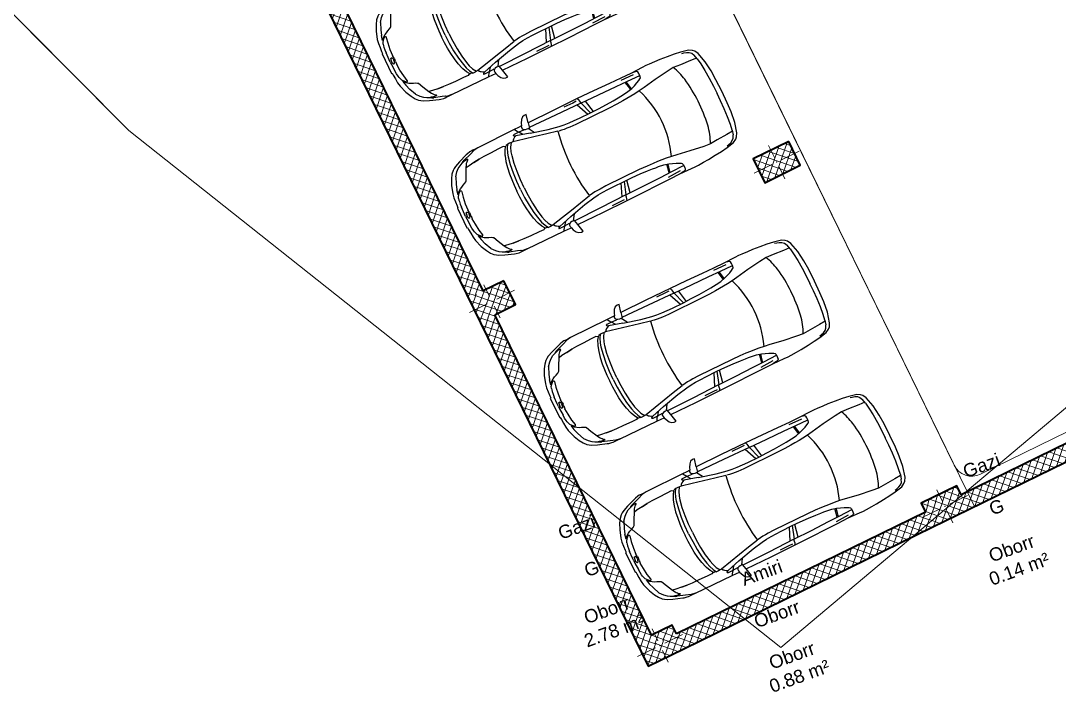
# Model space of a CAD drawing. Header units: metres. Extents: x 7511783 to 7512372, y 4692307 to 4692611.
# Drawn here: x 7512304.95 to 7512320.68, y 4692515.5 to 4692525.66 of the extents above; entities that cross this region are included whole.
import ezdxf

# ---------------------------------------------------------------- set-up
doc = ezdxf.new("R2010")
doc.units = ezdxf.units.M
for name, color, linetype, lineweight in [('2D Drafting - General_Pen_No__1', 7, 'Continuous', 0), ('A - Muret', 7, 'Continuous', 0), ('A - Muret_Pen_No__102', 254, 'Continuous', 0), ('A - Muret_Pen_No__7', 7, 'Continuous', 0), ('A - Pllaka Themel', 7, 'Continuous', 0), ('A - Pllaka Themel_Pen_No__42', 8, 'Continuous', 0), ('A - Shtyllat', 7, 'Continuous', 0), ('A - Shtyllat_Pen_No__1', 7, 'Continuous', 0), ('A - Shtyllat_Pen_No__7', 7, 'Continuous', 0), ('A -Polyline_Pen_No__178', 43, 'Continuous', 0), ('garazhat-netw-amiri - b1', 20, 'Continuous', 0), ('Interior - Furniture _Pen_No__42', 8, 'Continuous', 0), ('vijat rregullim', 1, 'Continuous', 0)]:
    doc.layers.add(name, color=color, linetype=linetype, lineweight=lineweight)
doc.styles.get("Standard").update_dxf_attribs({"font": 'arial.ttf'})
pattern_1 = [(44.99999999999998, (0, 0), (-68.94290863686237, 68.94290863686243), []), (135.0000000000001, (0, 0), (68.94290863686219, 68.94290863686261), [])]

# ---------------------------------------------------------------- blocks, each defined once
blk = doc.blocks.new('Slab_5', base_point=(27099.99999994247, -19050.45703700876))
at = {"layer": 'A - Pllaka Themel_Pen_No__42', "color": 8, "linetype": 'Continuous', "lineweight": 25, "flags": 128}
blk.add_lwpolyline([(27099.99999994247, -19050.45703700876), (27099.99999994245, -53141.28956256484), (34367.48378446266, -53141.28956256484), (34572.08011014806, -54047.73212241127), (58725.51372234098, -48551.56399353076), (58577.30438397717, -47886.40318112022), (60192.66493870387, -47573.34216697117), (56976.71528492225, -33242.20353530695), (55470.262655318, -33580.37692266012), (52202.17436583388, -19050.80466526668)], close=True, dxfattribs=at)
blk = doc.blocks.new('Wall_56', base_point=(34367.48378446266, -53141.28956256484))
at = {"layer": 'A - Muret_Pen_No__102', "linetype": 'Continuous', "lineweight": 13}
h = blk.add_hatch(dxfattribs=at)
h.set_pattern_fill('CONCRETE_BLOCK', color=254, style=0, pattern_type=2)
h.set_pattern_definition(pattern_1)
h.paths.add_polyline_path([(27699.99795363154, -52891.2289970041), (27699.99444887056, -53141.22889081796), (31899.99722828543, -53141.2670855601), (31900.00066152068, -52891.26719174623)])
h = blk.add_hatch(dxfattribs=at)
h.set_pattern_fill('CONCRETE_BLOCK', color=254, style=0, pattern_type=2)
h.set_pattern_definition(pattern_1)
h.paths.add_polyline_path([(32499.99726393327, -53141.27253790283), (34367.48373605376, -53141.28956256484), (34567.34503387019, -52891.29141404277), (32500.00071337459, -52891.27260902396)])
at = {"layer": 'A - Muret_Pen_No__7', "color": 7, "linetype": 'Continuous', "lineweight": 35, "flags": 128}
for points in [[(31900.00073594184, -52891.26711058854), (27699.99796182526, -52891.22889418846)], [(34567.34503387019, -52891.29138111936), (32500.00075509367, -52891.27257007082)], [(27699.99442334481, -53141.22889416662), (31899.99719529126, -53141.26711056665)], [(32499.99726640177, -53141.27257004942), (34367.48378446266, -53141.28956256484)]]:
    blk.add_lwpolyline(points, dxfattribs=at)
blk = doc.blocks.new('Wall_57', base_point=(27099.99446052977, -53141.22343468484))
at = {"layer": 'A - Muret_Pen_No__102', "linetype": 'Continuous', "lineweight": 13}
h = blk.add_hatch(dxfattribs=at)
h.set_pattern_fill('CONCRETE_BLOCK', color=254, style=0, pattern_type=2)
h.set_pattern_definition(pattern_1)
h.paths.add_polyline_path([(27099.99446527838, -24550.46328637696), (27099.99446527838, -24700.64005624702), (27099.99999661864, -24550.46328637696)])
h = blk.add_hatch(dxfattribs=at)
h.set_pattern_fill('CONCRETE_BLOCK', color=254, style=0, pattern_type=2)
h.set_pattern_definition(pattern_1)
h.paths.add_polyline_path([(27149.99549334771, -24950.64072994888), (27099.99448670711, -24950.6400098533), (27099.99448670711, -30741.22343479989), (27099.9999774359, -30341.22339273845), (27349.99447924103, -30341.22690320439), (27349.99447924103, -24950.40057807349), (27149.99549334771, -24950.39787771507)])
h = blk.add_hatch(dxfattribs=at)
h.set_pattern_fill('CONCRETE_BLOCK', color=254, style=0, pattern_type=2)
h.set_pattern_definition(pattern_1)
h.paths.add_polyline_path([(27099.99446052978, -36341.22337217613), (27099.99990243904, -35941.22350032902), (27349.99453503392, -35941.22696336218), (27349.99453503392, -30741.22689783305), (27099.99446052978, -30741.22343479989)])
h = blk.add_hatch(dxfattribs=at)
h.set_pattern_fill('CONCRETE_BLOCK', color=254, style=0, pattern_type=2)
h.set_pattern_definition(pattern_1)
h.paths.add_polyline_path([(27099.99446052978, -41941.22340399873), (27100.00003356941, -41541.22340172569), (27349.99446195043, -41541.22684389723), (27349.99446195043, -36341.22681434767), (27099.99446052978, -36341.22337217613)])
h = blk.add_hatch(dxfattribs=at)
h.set_pattern_fill('CONCRETE_BLOCK', color=254, style=0, pattern_type=2)
h.set_pattern_definition(pattern_1)
h.paths.add_polyline_path([(27349.99446195043, -41941.22684617028), (27099.99446052978, -41941.22340399873), (27099.99446052978, -47341.22343468483), (27099.99986965649, -46941.22326849885), (27349.99446195043, -46941.22671067039)])
h = blk.add_hatch(dxfattribs=at)
h.set_pattern_fill('CONCRETE_BLOCK', color=254, style=0, pattern_type=2)
h.set_pattern_definition(pattern_1)
h.paths.add_polyline_path([(27099.99446052977, -47341.22343468483), (27099.99446052977, -53141.22344681752), (27099.99999185401, -52741.22340127719), (27349.99449979585, -52741.22685835483), (27349.99449979585, -47341.22689176247)])
at = {"layer": 'A - Muret_Pen_No__7', "color": 7, "linetype": 'Continuous', "lineweight": 35, "flags": 128}
for points in [[(27099.99446052977, -24550.46326884811), (27099.99446052977, -24700.64005228191)], [(27099.99446052977, -24950.64005230588), (27099.99446052977, -53141.22343468484)], [(27349.99446052978, -30341.22689689446), (27349.99446052978, -24950.40060306269)], [(27349.99446052978, -35941.2268968561), (27349.99446052978, -30741.22689693282)], [(27349.99446052978, -41541.22689681775), (27349.99446052978, -36341.22689689446)], [(27349.99446052978, -46941.2268967794), (27349.99446052978, -41941.2268968561)], [(27349.99446052978, -52741.22689677941), (27349.99446052978, -47341.22689681775)]]:
    blk.add_lwpolyline(points, dxfattribs=at)
blk = doc.blocks.new('Column_120', base_point=(32200, -47141.28540802448))
at = {"layer": 'A - Shtyllat', "linetype": 'Continuous', "lineweight": 0}
h = blk.add_hatch(dxfattribs=at)
h.set_pattern_fill('CONCRETE_BLOCK', color=18, style=0, pattern_type=2)
h.set_pattern_definition(pattern_1)
h.paths.add_polyline_path([(32500.00276967757, -46941.28956260318), (31900.00276973511, -46941.28125348415), (31899.99723032242, -47341.28125344579), (32499.99723026488, -47341.28956256483)])
at = {"layer": 'A - Shtyllat_Pen_No__1', "color": 7, "linetype": 'Continuous', "lineweight": 13}
for p, q in [((32200.00110788253, -47061.28540803216), (32200.00387758888, -46861.28540805134)), ((32120.00000000767, -47141.28430014194), (31820.00000003644, -47141.28014558244)), ((32279.99999999233, -47141.28651590702), (32579.99999996356, -47141.29067046654)), ((32199.99889211746, -47221.28540801682), (32199.99612241112, -47421.28540799764))]:
    blk.add_line(p, q, dxfattribs=at)
blk.add_point((32200, -47141.28540802448), dxfattribs=at)
at = {"layer": 'A - Shtyllat_Pen_No__7', "color": 7, "linetype": 'Continuous', "lineweight": 35, "flags": 128}
blk.add_lwpolyline([(32500.00276967757, -46941.28956260318), (31900.00276973511, -46941.28125348415), (31899.99723032242, -47341.28125344579), (32499.99723026488, -47341.28956256483)], close=True, dxfattribs=at)
blk = doc.blocks.new('Column_121', base_point=(27399.99723020736, -47141.22758926352))
at = {"layer": 'A - Shtyllat', "linetype": 'Continuous', "lineweight": 0}
h = blk.add_hatch(dxfattribs=at)
h.set_pattern_fill('CONCRETE_BLOCK', color=18, style=0, pattern_type=2)
h.set_pattern_definition(pattern_1)
h.paths.add_polyline_path([(27099.99446052978, -47341.22343468483), (27349.99446052978, -47341.22689681775), (27349.99446052978, -46941.2268967794), (27099.99999994247, -46941.22343472319)])
h = blk.add_hatch(dxfattribs=at)
h.set_pattern_fill('CONCRETE_BLOCK', color=18, style=0, pattern_type=2)
h.set_pattern_definition(pattern_1)
h.paths.add_polyline_path([(27699.99999988493, -46941.23174384221), (27349.99446052978, -46941.2268967794), (27349.99446052978, -47341.22689681775), (27699.99446047224, -47341.23174380385)])
at = {"layer": 'A - Shtyllat_Pen_No__1', "color": 7, "linetype": 'Continuous', "lineweight": 13}
for p, q in [((27399.99833808989, -47061.22758927119), (27400.00110779624, -46861.22758929037)), ((27319.99723021503, -47141.22648138098), (27019.99723024379, -47141.22232682147)), ((27479.99723019968, -47141.22869714606), (27779.99723017092, -47141.23285170557)), ((27399.99612232482, -47221.22758925585), (27399.99335261847, -47421.22758923668))]:
    blk.add_line(p, q, dxfattribs=at)
blk.add_point((27399.99723020736, -47141.22758926352), dxfattribs=at)
at = {"layer": 'A - Shtyllat_Pen_No__7', "color": 7, "linetype": 'Continuous', "lineweight": 35, "flags": 128}
for points in [[(27699.99999988493, -46941.23174384221), (27349.99446052978, -46941.2268967794)], [(27349.99446052978, -47341.22689681775), (27699.99446047224, -47341.23174380385), (27699.99999988493, -46941.23174384221)]]:
    blk.add_lwpolyline(points, dxfattribs=at)
blk = doc.blocks.new('Column_122', base_point=(32200, -52941.2854080245))
at = {"layer": 'A - Shtyllat', "linetype": 'Continuous', "lineweight": 0}
h = blk.add_hatch(dxfattribs=at)
h.set_pattern_fill('CONCRETE_BLOCK', color=18, style=0, pattern_type=2)
h.set_pattern_definition(pattern_1)
h.paths.add_polyline_path([(31900.00066152068, -52891.26715668122), (32500.00071337459, -52891.27260902396), (32500.002716276, -52741.28956508634), (31900.00277569439, -52741.28121966378)])
h = blk.add_hatch(dxfattribs=at)
h.set_pattern_fill('CONCRETE_BLOCK', color=18, style=0, pattern_type=2)
h.set_pattern_definition(pattern_1)
h.paths.add_polyline_path([(31899.99721207936, -53141.2670855601), (32499.99726393327, -53141.27253790283), (32500.00071337459, -52891.27260902396), (31900.00066152068, -52891.26715668122)])
h = blk.add_hatch(dxfattribs=at)
h.set_pattern_fill('CONCRETE_BLOCK', color=18, style=0, pattern_type=2)
h.set_pattern_definition(pattern_1)
h.paths.add_polyline_path([(31899.99721207936, -53141.2670855601), (31899.99721207936, -53141.28121714229), (32499.99726393327, -53141.28956256484), (32499.99726393327, -53141.27253790283)])
at = {"layer": 'A - Shtyllat_Pen_No__1', "color": 7, "linetype": 'Continuous', "lineweight": 13}
for p, q in [((32200.00110788253, -52861.28540803217), (32200.00387758888, -52661.28540805135)), ((32120.00000000767, -52941.28430014196), (31820.00000003644, -52941.28014558244)), ((32279.99999999233, -52941.28651590703), (32579.99999996356, -52941.29067046655)), ((32199.99889211746, -53021.28540801683), (32199.99612241112, -53221.28540799765))]:
    blk.add_line(p, q, dxfattribs=at)
blk.add_point((32200, -52941.2854080245), dxfattribs=at)
at = {"layer": 'A - Shtyllat_Pen_No__7', "color": 7, "linetype": 'Continuous', "lineweight": 35, "flags": 128}
for points in [[(32500.00071337459, -52891.27260902396), (32500.002716276, -52741.28956508634), (31900.00277569439, -52741.28121966378), (31900.00066152068, -52891.26715668122)], [(31899.99721207936, -53141.2670855601), (31899.99721207936, -53141.28121714229), (32499.99726393327, -53141.28956256484), (32499.99726393327, -53141.27253790283)]]:
    blk.add_lwpolyline(points, dxfattribs=at)
blk = doc.blocks.new('Column_124', base_point=(27399.99723020736, -52941.22758926353))
at = {"layer": 'A - Shtyllat', "linetype": 'Continuous', "lineweight": 0}
h = blk.add_hatch(dxfattribs=at)
h.set_pattern_fill('CONCRETE_BLOCK', color=18, style=0, pattern_type=2)
h.set_pattern_definition(pattern_1)
h.paths.add_polyline_path([(27099.99446052977, -53141.22346681823), (27349.99450068095, -52891.22576338536), (27349.99450046844, -52741.22690016019), (27100.00002414481, -52741.22346933972)])
h = blk.add_hatch(dxfattribs=at)
h.set_pattern_fill('CONCRETE_BLOCK', color=18, style=0, pattern_type=2)
h.set_pattern_definition(pattern_1)
h.paths.add_polyline_path([(27349.99446052978, -52741.22690015964), (27349.99446052978, -52891.22570945871), (27699.99796182501, -52891.22899028208), (27699.99996472642, -52741.23170348997)])
h = blk.add_hatch(dxfattribs=at)
h.set_pattern_fill('CONCRETE_BLOCK', color=18, style=0, pattern_type=2)
h.set_pattern_definition(pattern_1)
h.paths.add_polyline_path([(27099.99446052977, -53141.22346681823), (27699.99451238368, -53141.22891916095), (27699.99796182501, -52891.22899028208), (27349.99450068095, -52891.22576338536)])
h = blk.add_hatch(dxfattribs=at)
h.set_pattern_fill('CONCRETE_BLOCK', color=18, style=0, pattern_type=2)
h.set_pattern_definition(pattern_1)
h.paths.add_polyline_path([(27099.99446052977, -53141.22346681823), (27699.99451238368, -53141.23170096848)])
at = {"layer": 'A - Shtyllat_Pen_No__1', "color": 7, "linetype": 'Continuous', "lineweight": 13}
for p, q in [((27399.99833808989, -52861.2275892712), (27400.00110779624, -52661.22758929038)), ((27319.99723021503, -52941.226481381), (27019.99723024379, -52941.22232682147)), ((27479.99723019968, -52941.22869714607), (27779.99723017092, -52941.23285170559)), ((27399.99612232482, -53021.22758925587), (27399.99335261847, -53221.22758923668))]:
    blk.add_line(p, q, dxfattribs=at)
blk.add_point((27399.99723020736, -52941.22758926353), dxfattribs=at)
at = {"layer": 'A - Shtyllat_Pen_No__7', "color": 7, "linetype": 'Continuous', "lineweight": 35, "flags": 128}
for points in [[(27699.99796182501, -52891.22899028208), (27699.99996472642, -52741.23170348997), (27349.99446052978, -52741.22690015964)], [(27099.99446052977, -53141.22346681823), (27699.99451238368, -53141.23170096848)]]:
    blk.add_lwpolyline(points, dxfattribs=at)
blk = doc.blocks.new('Car 05 22')
at = {"layer": 'Interior - Furniture _Pen_No__42', "color": 8, "linetype": 'Continuous', "lineweight": 25}
for p, q in [((1961.117547741, 983.221158223), (1928.938242309, 983.221158223)), ((1928.938242309, 983.221158223), (1957.843908175, 858.0544967500001)), ((1996.903176747, 974.9060932165999), (1961.117547741, 983.221158223)), ((2026.89661068, 945.007687052), (1996.903176747, 974.9060932165999)), ((2054.5732194, 897.577022836), (2026.89661068, 945.007687052)), ((-585.227090103, 801.027979058), (-706.3378894982, 775.7872218095)), ((-483.1389679684001, 817.2581826864), (-585.227090103, 801.027979058)), ((-372.3345973750002, 830.229933465), (-483.1389679684001, 817.2581826864)), ((-251.752794228, 841.043733947), (-372.3345973750002, 830.229933465)), ((-168.2198443133, 844.6061713611999), (-251.752794228, 841.043733947)), ((-78.35772569479998, 850.6357850930001), (-168.2198443133, 844.6061713611999)), ((-24.036324899, 852.2918850640001), (-78.35772569479998, 850.6357850930001)), ((40.3182760438, 852.3336850629998), (-24.036324899, 852.2918850640001)), ((230.8030912739, 845.5192631063), (40.3182760438, 852.3336850629998)), ((124.560977278, 791.3967861309999), (129.0398444, 820.4687779309999)), ((125.693926866, 743.8968737240001), (124.560977278, 791.3967861309999)), ((129.0398444, 820.4687779309999), (138.886242882, 832.3883788069998)), ((138.886242882, 832.3883788069998), (165.168377873, 840.275885275)), ((165.168377873, 840.275885275), (194.733578306, 844.324685204)), ((194.733578306, 844.324685204), (230.803091274, 845.519263106)), ((210.873013229, 809.2317387879999), (418.0703055720001, 816.1926024380003)), ((400.0158099590001, 847.596806379), (230.8030912739, 845.5192631063)), ((590.7241636140001, 851.6786068920001), (400.0158099590001, 847.596806379)), ((856.5325990199999, 856.169707455), (590.7241636140001, 851.6786068920001)), ((1129.8609284, 858.5331077519999), (856.5325990199999, 856.169707455)), ((1115.14443198, 808.948201529), (1108.59023357, 773.98329714)), ((1119.51383092, 833.2672045809999), (1115.14443198, 808.948201529)), ((1120.16623076, 836.3248049650001), (1119.51383092, 833.2672045809999)), ((1120.69723063, 838.160005195), (1120.16623076, 836.3248049650001)), ((1129.8609284, 858.5331077519999), (1120.69723063, 838.160005195)), ((1536.1071561, 860.3802508980001), (1129.8609284, 858.5331077519999)), ((1162.63563846, 830.4777734580001), (1220.13025657, 829.0713745190002)), ((1220.13025657, 829.0713745190002), (1369.65750367, 831.489072695)), ((1957.843908175, 858.0544967500001), (1536.1071561, 860.3802508980001)), ((1957.84390817, 858.0544967500001), (1977.22141076, 777.427813481)), ((2044.48611622, 783.069509224), (2063.35562216, 792.2740022800001)), ((2067.91700908, 857.6794056350001), (2054.5732194, 897.577022836)), ((2063.35562216, 792.2740022800001), (2070.42572439, 799.8521965630001)), ((2068.68333559, 787.696981005), (2065.39356605, 794.4584027669999)), ((2119.91703998, 857.4374531180001), (2067.91700908, 857.6794056350001)), ((2075.28112592, 835.6608695470001), (2067.91700908, 857.6794056350001)), ((2068.68333559, 787.696981005), (2148.02030692, 790.4828861469999)), ((2070.42572439, 799.8521965630001), (2075.2191259, 809.3983893609999)), ((2075.2191259, 809.3983893609999), (2075.28112592, 835.6608695470001)), ((2106.51930118, 732.1586113790001), (2148.02030692, 790.4828861469999)), ((2193.165590015, 856.4504063259001), (2119.91703998, 857.4374531180001)), ((2148.02030692, 790.4828861469999), (2166.81146925, 813.814537484)), ((2148.02030692, 790.4828861469999), (2205.61920777, 792.204186117)), ((2166.81146925, 813.814537484), (2182.27381684, 834.081841238)), ((2182.27381684, 834.081841238), (2193.16559002, 856.4504063260001)), ((2808.01466132, 852.5547640039999), (2193.165590015, 856.4504063259001)), ((2205.61920777, 792.204186117), (2227.21980808, 791.0038861380001)), ((2227.21980808, 791.0038861380001), (2232.61990816, 790.029986155)), ((2232.61990816, 790.029986155), (2237.93539134, 787.2871225249999)), ((2240.81890828, 784.03918626), (2237.93539134, 787.2871225249999)), ((2855.711363900001, 852.6327640009998), (2808.01466132, 852.5547640039999)), ((2808.01466132, 852.5547640039999), (2876.86636504, 843.317264394)), ((2891.44016583, 852.5287640049999), (2855.711363900001, 852.6327640009998)), ((2876.86636504, 843.317264394), (2954.16376923, 813.731165643)), ((2922.51356751, 852.034364026), (2891.44016583, 852.5287640049999)), ((2904.11849592, 832.8863289209997), (2905.06820589, 832.8379901159999)), ((2945.17226874, 849.4061641369999), (2922.51356751, 852.034364026)), ((2989.61447115, 839.6482645490003), (2945.17226874, 849.4061641369999)), ((2954.16376923, 813.731165643), (3075.78877375, 774.6896785450001)), ((3013.55027244, 833.064864827), (2989.61447115, 839.6482645490003)), ((3154.26138006, 782.5577669589998), (3013.55027244, 833.064864827)), ((-815.0478655078, 667.7598955197002), (-855.0523550635, 511.0116477078998)), ((-784.8200333720001, 721.8124613509999), (-815.0478655078, 667.7598955197002)), ((-757.6903274910002, 747.022066986), (-784.8200333720001, 721.8124613509999)), ((-768.2719792499998, 602.2788720830002), (-750.577082573, 669.7773949330001)), ((-706.3378894982, 775.7872218095), (-757.6903274910002, 747.022066986)), ((-729.425104913, 716.3992494200002), (-750.577082573, 669.7773949330001)), ((-701.0941271610001, 743.2591195180001), (-729.425104913, 716.3992494200002)), ((-664.8727541800001, 760.961322365), (-701.0941271610001, 743.2591195180001)), ((-665.728145997, 623.9546285630003), (-500.877431885, 634.180288886)), ((-626.571782751, 772.4860242179999), (-664.8727541800001, 760.961322365)), ((-594.8871138119998, 778.4895580349998), (-626.571782751, 772.4860242179999)), ((-500.877431885, 634.180288886), (-383.0238853850001, 641.9613403830001)), ((-383.0238853850001, 641.9613403830001), (-274.220886173, 631.318400078)), ((-274.220886173, 631.318400078), (-56.404854203, 600.536895199)), ((327.3887276080001, 761.920895626), (125.394377448, 756.455747737)), ((132.429139117, 722.8048827370001), (125.693926866, 743.8968737240001)), ((146.670770152, 710.6062742990001), (132.429139117, 722.8048827370001)), ((171.252864179, 696.6287725440001), (146.670770152, 710.6062742990001)), ((212.566754139, 676.5412700230002), (171.252864179, 696.6287725440001)), ((266.3151410770001, 654.566867265), (212.566754139, 676.5412700230002)), ((319.4903281550001, 636.426864989), (266.3151410770001, 654.566867265)), ((392.7088835140001, 617.8124267930001), (319.4903281550001, 636.426864989)), ((521.9507803269998, 764.6728959719999), (327.3887276080001, 761.920895626)), ((339.1227247570001, 683.1192857359999), (329.5580559370001, 633.8673348859999)), ((355.2943663540001, 762.315609428), (339.1227247570001, 683.1192857359999)), ((357.2289958010001, 683.375391506), (346.76505809, 629.492778784)), ((373.4006373970002, 762.5717151969999), (357.2289958010001, 683.375391506)), ((813.627009446, 769.327996556), (521.9507803269998, 764.6728959719999)), ((1108.59023357, 773.98329714), (813.627009446, 769.327996556)), ((1036.25651944, 772.8416796290002), (996.5002997029998, 578.7916468290002)), ((1041.96657906, 578.0240872360001), (1107.56627095, 773.967136299)), ((1173.32542975, 774.895061201), (1090.33970038, 577.89253068)), ((1108.59023357, 773.98329714), (1537.61805657, 780.025947399)), ((1537.61805657, 780.025611521), (1974.99295641, 786.0764425990001)), ((1730.35620914, 633.8338533080002), (1562.00595611, 600.596478384)), ((2000.39650233, 701.591770694), (1730.35620914, 633.8338533080002)), ((1939.15395607, 686.22492547), (1995.917261, 777.427813481)), ((1952.84760406, 621.338789111), (2122.045506540001, 659.9572884350001)), ((1977.22141076, 777.427813481), (2019.59119012, 777.427813481)), ((2000.39650233, 701.591770694), (2213.53100788, 762.9814866290001)), ((2019.59119012, 777.427813481), (2044.48611622, 783.069509224)), ((2122.045506540001, 659.9572884350001), (2293.79610906, 697.6509877739999)), ((2226.59190807, 769.8777067159999), (2213.53100788, 762.9814866290001)), ((2213.53100788, 762.9814866290001), (2238.34670825, 752.240186817)), ((2234.36910819, 773.9630864369999), (2226.59190807, 769.8828865080001)), ((2238.46067648, 776.864360243), (2234.36910819, 773.9630864369999)), ((2238.34670825, 752.240186817), (2258.53170854, 739.717487037)), ((2238.46067648, 776.864360243), (2240.85090828, 780.5209863219999)), ((2240.85090828, 780.5209863219999), (2240.81890828, 784.03918626)), ((2258.53170854, 739.717487037), (2269.0398087, 731.086787188)), ((2269.0398087, 731.086787188), (2278.83550884, 721.965087348)), ((2278.83550884, 721.965087348), (2293.79610906, 697.6509877739999)), ((2293.79610906, 697.6509877739999), (2317.1870094, 700.7385877199999)), ((2293.79610906, 697.6386630720001), (2293.79610906, 697.6509877739999)), ((2317.1870094, 700.7385877199999), (2345.74280982, 702.7498876850001)), ((2355.134199750001, 639.912801441), (2317.1870094, 700.7385877199999)), ((2345.74280982, 702.7498876850001), (2378.929310310001, 702.0184876970001)), ((2379.77420337, 575.387091212), (2355.13301598, 639.9159014410001)), ((2410.10490185, 649.1086815510001), (2378.929310310001, 702.0184876970001)), ((2378.929310310001, 702.0184876970001), (2410.57231077, 694.2028878339999)), ((2436.02871163, 583.2244924540001), (2410.10490185, 649.1086815510001)), ((2410.57231077, 694.2028878339999), (2410.58631694, 694.1782473540001)), ((2428.73881104, 681.7061880529999), (2410.57231077, 694.2028878339999)), ((2428.73881104, 681.7061880529999), (2457.25830016, 700.035535323)), ((2428.77597173, 681.700745325), (2428.73881104, 681.7061880529999)), ((2428.77597173, 681.700745325), (2456.66545813, 639.8418234830003)), ((2456.66545813, 639.8418234830003), (2487.236391870001, 574.2621729599999)), ((2457.25830016, 700.035535323), (2535.4819126, 697.9905877680001)), ((2535.422612600001, 697.9916562040003), (2673.21491462, 695.5089878119999)), ((2535.46586986, 697.9894090810001), (2535.4819126, 697.988971943)), ((2673.21491462, 695.5089878119999), (2787.200816290001, 691.4809878819998)), ((2787.200816290001, 691.4809878819998), (2868.415817480001, 687.223087957)), ((2868.395882330001, 687.22488671), (2959.72331881, 678.984388101)), ((2959.72331881, 678.984388101), (2868.415817480001, 687.1969879569999)), ((2959.72331881, 678.984388101), (3047.2313201, 666.2002883250001)), ((3022.47491973, 758.305686711), (3023.66221975, 762.4851866380001)), ((3024.49924208, 753.7186598590001), (3022.47491973, 758.305686711)), ((3023.66221975, 762.4851866380001), (3034.64521991, 765.0503865930001)), ((3037.91041996, 743.452886971), (3024.49924208, 753.7186598590001)), ((3034.64521991, 765.0503865930001), (3046.93432009, 763.817386614)), ((3050.61522015, 730.6688871950001), (3037.91041996, 743.452886971)), ((3046.93432009, 763.817386614), (3060.9451203, 762.9292866300001)), ((3047.20992906, 666.2041971140001), (3100.00912087, 656.556188494)), ((3064.50712035, 714.6457874760001), (3050.61522015, 730.6688871950001)), ((3060.9451203, 762.9292866300001), (3089.85712072, 757.3861867269998)), ((3076.97452053, 697.807687771), (3064.50712035, 714.6457874760001)), ((3100.48402088, 763.1120866269999), (3075.78877375, 774.6896785450001)), ((3100.00912087, 656.556188494), (3076.97452053, 697.807687771)), ((3089.85712072, 757.3861867269998), (3108.43932099, 751.4304868319999)), ((3152.92075342, 553.873393456), (3100.00912087, 656.556188494)), ((3114.13862108, 753.3111867989999), (3100.48402088, 763.1120866269999)), ((3108.43932099, 751.4304868319999), (3122.8656212, 746.4359869189999)), ((3122.8656212, 746.4359869189999), (3114.13862108, 753.3111867989999)), ((3170.0706946, 726.5554905960001), (3122.8656212, 746.4359869189999)), ((3235.883818752, 747.6101556219), (3154.26138006, 782.5577669589998)), ((3211.69204952, 701.0151137130001), (3170.0706946, 726.5554905960001)), ((3254.25934432, 663.1775183300001), (3211.69204952, 701.0151137130001)), ((3269.07948628, 728.3294692490001), (3235.883818752, 747.6101556219)), ((3301.867263790001, 602.80900872), (3254.25934432, 663.1775183300001)), ((3298.56678787, 705.6390702070001), (3269.07948628, 728.3294692490001)), ((3337.33388997, 663.3806719909999), (3298.56678787, 705.6390702070001)), ((3374.49419199, 603.583974516), (3337.33388997, 663.3806719909999)), ((-855.0523550635, 511.0116477078998), (-874.6778528530002, 344.9579771100001)), ((-782.7621654889999, 510.027376359), (-794.5333543099999, 390.6265818930001)), ((-768.2719792499998, 602.2788720830002), (-782.764796709, 510.0106247469999)), ((-764.3441764490001, 617.261773195), (-665.728145997, 623.9546285630003)), ((-56.404854203, 600.536895199), (145.941775497, 566.5900898169999)), ((145.941775497, 566.5900898169999), (233.261172115, 552.312592089)), ((233.261172115, 552.312592089), (315.3092800730001, 541.359190513)), ((315.2936019620001, 541.3606176840001), (384.2945810830001, 535.0794906230001)), ((384.2815104790001, 535.080362318), (454.174320738, 530.4191213629999)), ((474.8166917820001, 607.1053878569999), (392.7088835140001, 617.8124267930001)), ((454.170282107, 530.4193907049998), (526.242583163, 526.2868907769997)), ((521.3449804749999, 601.6186871690002), (474.8166917820001, 607.1053878569999)), ((569.9935686519999, 596.8381865689998), (521.3449804749999, 601.6186871690002)), ((526.2331313149998, 526.2873073839999), (627.7018846490002, 521.814890855)), ((652.59274858, 590.9845858339997), (569.9935686519999, 596.8381865689998)), ((627.698546207, 521.8149872519999), (756.75876515, 518.0884218199999)), ((772.8388193580001, 584.9903850819998), (652.59274858, 590.9845858339997)), ((756.75876515, 518.0884218199999), (1322.62824821, 518.052230308)), ((907.2666866909999, 580.298084493), (772.8388193580001, 584.9903850819998)), ((1041.96657906, 578.0240872360001), (907.2666866909999, 580.298084493)), ((1227.79815085, 577.5186957939999), (1041.96657906, 578.0240872360001)), ((1316.09897866, 580.475793563), (1227.79815085, 577.5186957939999)), ((1403.02450604, 584.4121905939998), (1316.09897866, 580.475793563)), ((1322.62824821, 518.052230308), (1420.49779626, 521.652890858)), ((1483.8761315, 590.1361862749999), (1403.02450604, 584.4121905939998)), ((1420.49066257, 521.652523245), (1466.64156934, 524.030772681)), ((1466.62639694, 524.0299908169999), (1510.87647584, 527.594696836)), ((1562.00595611, 600.596478384), (1483.8761315, 590.1361862749999)), ((1510.85529759, 527.5929907539999), (1554.25309822, 533.0576906580001)), ((1554.25309822, 533.0576906580001), (1596.82961355, 540.969674969)), ((1597.28918852, 541.1774857889999), (1596.65116701, 540.8889849259999)), ((1610.72419049, 544.0665862469999), (1779.61280153, 581.7538898049997)), ((1779.61280153, 581.7538898049997), (1952.84760406, 621.338789111)), ((2397.334105950001, 514.2584815219999), (2379.77250853, 575.3929912130001)), ((2419.31580918, 395.7362626700001), (2397.33316008, 514.2635815229997)), ((2453.63941421, 521.616582688), (2436.02871163, 583.2244924540001)), ((2477.61661773, 401.0764635800001), (2453.63941421, 521.616582688)), ((2487.236391870001, 574.2621729599999), (2491.79934275, 562.0052962960001)), ((2491.79994982, 562.0052962960001), (2517.90263133, 477.034766618)), ((2517.90263133, 477.034766618), (2537.54372273, 384.0810341510001)), ((3189.62073735, 475.569766106), (3152.92075342, 553.873393456)), ((3199.39883308, 466.7584630290001), (3189.62073735, 475.569766106)), ((3301.867263790001, 602.80900872), (3346.015513130001, 501.4217980699999)), ((3346.015513130001, 501.4217980699999), (3374.297465860001, 419.557472908)), ((3418.40079436, 512.7439783509999), (3374.49419199, 603.583974516)), ((3457.47689648, 393.0984834030001), (3418.40079436, 512.7439783509999)), ((-874.6778528530002, 344.9579771100001), (-882.944054645, 194.680643518)), ((-794.5333543099999, 390.6265818930001), (-802.4328468090001, 258.715288008)), ((2433.73206705, 266.091642182), (2419.31580918, 395.7362626700001)), ((2493.88922012, 269.050242651), (2477.61661773, 401.0764635800001)), ((2537.54372273, 384.0810341510001), (2551.45611664, 285.6281997640001)), ((3220.69886845, 454.388540188), (3199.39883308, 466.7584630290001)), ((3256.10680826, 439.2417534179999), (3220.67662376, 454.4014587129999)), ((3288.390194130001, 425.101248479), (3256.10680826, 439.2417534179999)), ((3319.36158057, 408.41284265), (3288.390194130001, 425.101248479)), ((3353.46269085, 384.2512837760001), (3319.36158057, 408.41284265)), ((3321.23357975, 370.497229407), (3320.99727986, 362.132926485)), ((3320.99727986, 362.132926485), (3338.31527228, 276.8564967000001)), ((3324.654278260001, 377.297531782), (3321.23357975, 370.497229407)), ((3328.30797666, 379.591332583), (3324.654278260001, 377.297531782)), ((3338.468372210001, 379.4523325350001), (3328.30797666, 379.591332583)), ((3363.640761200001, 357.811724976), (3338.468372210001, 379.4523325350001)), ((3377.182392130001, 359.9734848010001), (3353.46269085, 384.2512837760001)), ((3396.66521323, 315.8049103040001), (3363.640761200001, 357.811724976)), ((3391.09039087, 344.247647689), (3374.297465860001, 419.557472908)), ((3391.09039087, 344.247647689), (3377.182392130001, 359.9734848010001)), ((3408.0703938, 289.3779877820001), (3396.66521323, 315.8049103040001)), ((3468.34279707, 330.9338860280001), (3457.47689648, 393.0984834030001)), ((3474.4914974, 263.721088865), (3468.34279707, 330.9338860280001)), ((-882.944054645, 194.680643518), (-885.3767076889999, 0)), ((-802.4328468090001, 258.715288008), (-806.8131426489999, 124.936494209)), ((2441.61713002, 131.955220918), (2433.73181129, 266.093942182)), ((2503.10292147, 133.173421111), (2493.88922012, 269.050242651)), ((2551.45611664, 285.6281997640001), (2559.71041303, 193.693567653)), ((2559.71041303, 193.693567653), (2564.38081099, 101.185635342)), ((3338.31527228, 276.8564967000001), (3351.882966340001, 172.661960307)), ((3351.882966340001, 172.661960307), (3358.343763510001, 75.87012649980001)), ((3408.0703938, 289.3779877820001), (3413.77629411, 267.259988716)), ((3413.77548775, 267.2641933500001), (3418.45445829, 242.866384828)), ((3418.452194370001, 242.878189745), (3424.044894670001, 200.723791525)), ((3424.044894670001, 200.723791525), (3427.72848251, 152.023715234)), ((3478.33319761, 199.917191559), (3474.4914974, 263.721088865)), ((3479.35651311, 164.9481933352), (3478.33319761, 199.917191559)), ((3489.519598210001, 164.9481933352), (3479.35651311, 164.9481933352)), ((3489.519598210001, -164.9481933352), (3489.519598210001, 164.9481933352)), ((-885.3767076889999, 0), (-882.944054645, -194.680643518)), ((-806.8131426489999, 124.936494209), (-808.0470753050001, 0)), ((-806.8131426489999, -124.936494209), (-808.0470753050001, 1.477e-13)), ((2444.0197128, -0.0273000043277), (2441.61701245, 131.957220918)), ((2444.0197128, 0.0273000043271), (2441.61701245, -131.957220918)), ((2506.01959488, -3.86e-13), (2503.10292147, 133.173421111)), ((2564.38081099, 101.185635342), (2566.01761027, -0.00610000213065)), ((2564.38081099, -101.185635342), (2566.01761027, 0.00610000212997)), ((3353.95786543, 27.8932505984), (3358.343763510001, 75.87012649980001)), ((3353.95786543, 27.8932505984), (3353.95786543, -0.7649002671629999)), ((3353.95786543, -27.8932505984), (3353.95786543, 0.7649002671619999)), ((3370.89075802, 11.74110410089999), (3370.32315827, -0.7649002671629999)), ((3370.89075802, -11.74110410089999), (3370.32315827, 0.7649002671619999)), ((3372.49235732, 23.6550082622), (3370.89075802, 11.74110410089999)), ((3376.267285060001, 38.99395092400001), (3372.49235732, 23.6550082622)), ((3381.98685317, 46.5714162664), (3376.267285060001, 38.99395092400001)), ((3386.21005132, 48.3522168884), (3381.98685317, 46.5714162664)), ((3386.21005132, 48.3522168884), (3394.28954778, 48.3522168884)), ((3398.51284593, 46.5714162664), (3394.28954778, 48.3522168884)), ((3404.23226311, 38.99375151340001), (3398.51284593, 46.5714162664)), ((3404.23226311, 38.99375151340001), (3408.00714178, 23.6550082622)), ((3408.00714178, 23.6550082622), (3409.766541010001, 8.055102813469999)), ((3409.766541010001, 8.055102813469999), (3409.766541010001, -4.961e-13)), ((3432.36383112, 39.98011396419999), (3427.72848251, 152.023715234)), ((3431.76949509, 57.3729975776), (3431.76949509, 56.7710829698)), ((3432.04453126, -0.0109000038072), (3432.36383112, 39.98011396419999)), ((3432.04453126, 0.0109000038063), (3432.36383112, -39.98011396419999)), ((-802.4328468090001, -258.715288008), (-806.8131426489999, -124.936494209)), ((2441.61713002, -131.955220918), (2433.73181129, -266.093942182)), ((2503.10292147, -133.173421111), (2493.88922012, -269.050242651)), ((2506.01959488, -2.78e-13), (2503.10292147, -133.173421111)), ((2559.71041303, -193.693567653), (2564.38081099, -101.185635342)), ((3351.882966340001, -172.661960307), (3358.343763510001, -75.87012649980001)), ((3353.95786543, -27.8932505984), (3358.343763510001, -75.87012649980001)), ((3372.49235732, -23.6550082622), (3370.89075802, -11.74110410089999)), ((3376.267285060001, -38.99395092400001), (3372.49235732, -23.6550082622)), ((3381.98685317, -46.5714162664), (3376.267285060001, -38.99395092400001)), ((3386.21005132, -48.3522168884), (3381.98685317, -46.5714162664)), ((3386.21005132, -48.3522168884), (3394.28954778, -48.3522168884)), ((3398.51284593, -46.5714162664), (3394.28954778, -48.3522168884)), ((3404.23226311, -38.99375151340001), (3398.51284593, -46.5714162664)), ((3404.23226311, -38.99375151340001), (3408.00714178, -23.6550082622)), ((3408.00714178, -23.6550082622), (3409.766541010001, -8.055102813469999)), ((3409.766541010001, -8.055102813469999), (3409.766541010001, -3.892e-13)), ((3424.044894670001, -200.723791525), (3427.72848251, -152.023715234)), ((3432.36383112, -39.98011396419999), (3427.72848251, -152.023715234)), ((3431.76949509, -57.3729975776), (3431.76949509, -56.7710829698)), ((-882.944054645, -194.680643518), (-874.6778528530002, -344.9579771100001)), ((-794.5333543099999, -390.6265818930001), (-802.4328468090001, -258.715288008)), ((2433.73206705, -266.091642182), (2419.31580918, -395.7362626700001)), ((2493.88922012, -269.050242651), (2477.61661773, -401.0764635800001)), ((2537.54372273, -384.0810341510001), (2551.45611664, -285.6281997640001)), ((2551.45611664, -285.6281997640001), (2559.71041303, -193.693567653)), ((3320.99727986, -362.132926485), (3338.31527228, -276.8564967000001)), ((3338.31527228, -276.8564967000001), (3351.882966340001, -172.661960307)), ((3408.0703938, -289.3779877820001), (3396.66521323, -315.8049103040001)), ((3408.0703938, -289.3779877820001), (3413.77629411, -267.259988716)), ((3413.77548775, -267.2641933500001), (3418.45445829, -242.866384828)), ((3418.452194370001, -242.878189745), (3424.044894670001, -200.723791525)), ((3468.34279707, -330.9338860280001), (3474.4914974, -263.721088865)), ((3474.4914974, -263.721088865), (3478.33319761, -199.917191559)), ((3478.33319761, -199.917191559), (3479.35651311, -164.9481933352)), ((3479.35651311, -164.9481933352), (3489.519598210001, -164.9481933352)), ((-874.6778528530002, -344.9579771100001), (-855.0523550635, -511.0116477078998)), ((-782.7621654889999, -510.027376359), (-794.5333543099999, -390.6265818930001)), ((2419.31580918, -395.7362626700001), (2397.33316008, -514.2635815229997)), ((2477.61661773, -401.0764635800001), (2453.63941421, -521.616582688)), ((2517.90263133, -477.034766618), (2537.54372273, -384.0810341510001)), ((3199.39883308, -466.7584630290001), (3189.62073735, -475.569766106)), ((3220.69886845, -454.388540188), (3199.39883308, -466.7584630290001)), ((3256.10680826, -439.2417534179999), (3220.67662376, -454.4014587129999)), ((3288.390194130001, -425.101248479), (3256.10680826, -439.2417534179999)), ((3319.36158057, -408.41284265), (3288.390194130001, -425.101248479)), ((3353.46269085, -384.2512837760001), (3319.36158057, -408.41284265)), ((3321.23357975, -370.497229407), (3320.99727986, -362.132926485)), ((3324.654278260001, -377.297531782), (3321.23357975, -370.497229407)), ((3328.30797666, -379.591332583), (3324.654278260001, -377.297531782)), ((3338.468372210001, -379.4523325350001), (3328.30797666, -379.591332583)), ((3363.640761200001, -357.811724976), (3338.468372210001, -379.4523325350001)), ((3346.015513130001, -501.4217980699999), (3374.297465860001, -419.557472908)), ((3377.182392130001, -359.9734848010001), (3353.46269085, -384.2512837760001)), ((3396.66521323, -315.8049103040001), (3363.640761200001, -357.811724976)), ((3391.09039087, -344.247647689), (3374.297465860001, -419.557472908)), ((3391.09039087, -344.247647689), (3377.182392130001, -359.9734848010001)), ((3418.40079436, -512.7439783509999), (3457.47689648, -393.0984834030001)), ((3457.47689648, -393.0984834030001), (3468.34279707, -330.9338860280001)), ((-855.0523550635, -511.0116477078998), (-815.0478655078, -667.7598955197002)), ((-768.2719792499998, -602.2788720830002), (-782.764796709, -510.0106247469999)), ((-768.2719792499998, -602.2788720830002), (-750.577082573, -669.7773949330001)), ((-764.3441764490001, -617.261773195), (-665.728145997, -623.9546285630003)), ((-665.728145997, -623.9546285630003), (-500.877431885, -634.180288886)), ((-274.220886173, -631.318400078), (-56.404854203, -600.536895199)), ((-56.404854203, -600.536895199), (145.941775497, -566.5900898169999)), ((145.941775497, -566.5900898169999), (233.261172115, -552.312592089)), ((233.261172115, -552.312592089), (315.3092800730001, -541.359190513)), ((315.2936019620001, -541.3606176840001), (384.2945810830001, -535.0794906230001)), ((392.7088835140001, -617.8124267930001), (319.4903281550001, -636.426864989)), ((384.2815104790001, -535.080362318), (454.174320738, -530.4191213629999)), ((474.8166917820001, -607.1053878569999), (392.7088835140001, -617.8124267930001)), ((454.170282107, -530.4193907049998), (526.242583163, -526.2868907769997)), ((521.3449804749999, -601.6186871690002), (474.8166917820001, -607.1053878569999)), ((569.9935686519999, -596.8381865689998), (521.3449804749999, -601.6186871690002)), ((526.2331313149998, -526.2873073839999), (627.7018846490002, -521.814890855)), ((652.59274858, -590.9845858339997), (569.9935686519999, -596.8381865689998)), ((627.698546207, -521.8149872519999), (756.75876515, -518.0884218199999)), ((772.8388193580001, -584.9903850819998), (652.59274858, -590.9845858339997)), ((756.75876515, -518.0884218199999), (1322.62824821, -518.052230308)), ((907.2666866909999, -580.298084493), (772.8388193580001, -584.9903850819998)), ((1041.96657906, -578.0240872360001), (907.2666866909999, -580.298084493)), ((1036.25651944, -772.8416796290002), (996.5002997029998, -578.7916468290002)), ((1227.79815085, -577.5186957939999), (1041.96657906, -578.0240872360001)), ((1041.96657906, -578.0240872360001), (1107.56627095, -773.967136299)), ((1173.32542975, -774.895061201), (1090.33970038, -577.89253068)), ((1316.09897866, -580.475793563), (1227.79815085, -577.5186957939999)), ((1403.02450604, -584.4121905939998), (1316.09897866, -580.475793563)), ((1322.62824821, -518.052230308), (1420.49779626, -521.652890858)), ((1483.8761315, -590.1361862749999), (1403.02450604, -584.4121905939998)), ((1420.49066257, -521.652523245), (1466.64156934, -524.030772681)), ((1466.62639694, -524.0299908169999), (1510.87647584, -527.594696836)), ((1562.00595611, -600.596478384), (1483.8761315, -590.1361862749999)), ((1510.85529759, -527.5929907539999), (1554.25309822, -533.0576906580001)), ((1554.25309822, -533.0576906580001), (1596.82961355, -540.969674969)), ((1730.35620914, -633.8338533080002), (1562.00595611, -600.596478384)), ((1597.28918852, -541.1774857889999), (1596.65116701, -540.8889849259999)), ((1610.72419049, -544.0665862469999), (1779.61280153, -581.7538898049997)), ((1779.61280153, -581.7538898049997), (1952.84760406, -621.338789111)), ((1952.84760406, -621.338789111), (2122.045506540001, -659.9572884350001)), ((2379.77420337, -575.387091212), (2355.13301598, -639.9159014410001)), ((2397.334105950001, -514.2584815219999), (2379.77250853, -575.3929912130001)), ((2436.02871163, -583.2244924540001), (2410.10490185, -649.1086815510001)), ((2453.63941421, -521.616582688), (2436.02871163, -583.2244924540001)), ((2456.66545813, -639.8418234830003), (2487.236391870001, -574.2621729599999)), ((2487.236391870001, -574.2621729599999), (2491.79934275, -562.0052962960001)), ((2491.79994982, -562.0052962960001), (2517.90263133, -477.034766618)), ((3152.92075342, -553.873393456), (3100.00912087, -656.556188494)), ((3189.62073735, -475.569766106), (3152.92075342, -553.873393456)), ((3301.867263790001, -602.80900872), (3254.25934432, -663.1775183300001)), ((3301.867263790001, -602.80900872), (3346.015513130001, -501.4217980699999)), ((3337.33388997, -663.3806719909999), (3374.49419199, -603.583974516)), ((3374.49419199, -603.583974516), (3418.40079436, -512.7439783509999)), ((-815.0478655078, -667.7598955197002), (-784.8200333720001, -721.8124613509999)), ((-784.8200333720001, -721.8124613509999), (-757.6903274910002, -747.022066986)), ((-757.6903274910002, -747.022066986), (-706.3378894982, -775.7872218095)), ((-729.425104913, -716.3992494200002), (-750.577082573, -669.7773949330001)), ((-701.0941271610001, -743.2591195180001), (-729.425104913, -716.3992494200002)), ((-706.3378894982, -775.7872218095), (-585.227090103, -801.027979058)), ((-664.8727541800001, -760.961322365), (-701.0941271610001, -743.2591195180001)), ((-626.571782751, -772.4860242179999), (-664.8727541800001, -760.961322365)), ((-594.8871138119998, -778.4895580349998), (-626.571782751, -772.4860242179999)), ((-500.877431885, -634.180288886), (-383.0238853850001, -641.9613403830001)), ((-383.0238853850001, -641.9613403830001), (-274.220886173, -631.318400078)), ((125.693926866, -743.8968737240001), (124.560977278, -791.3967861309999)), ((327.3887276080001, -761.920895626), (125.394377448, -756.455747737)), ((132.429139117, -722.8048827370001), (125.693926866, -743.8968737240001)), ((146.670770152, -710.6062742990001), (132.429139117, -722.8048827370001)), ((171.252864179, -696.6287725440001), (146.670770152, -710.6062742990001)), ((212.566754139, -676.5412700230002), (171.252864179, -696.6287725440001)), ((266.3151410770001, -654.566867265), (212.566754139, -676.5412700230002)), ((319.4903281550001, -636.426864989), (266.3151410770001, -654.566867265)), ((521.9507803269998, -764.6728959719999), (327.3887276080001, -761.920895626)), ((339.1227247570001, -683.1192857359999), (329.5580559370001, -633.8673348859999)), ((355.2943663540001, -762.315609428), (339.1227247570001, -683.1192857359999)), ((357.2289958010001, -683.375391506), (346.76505809, -629.492778784)), ((373.4006373970002, -762.5717151969999), (357.2289958010001, -683.375391506)), ((813.627009446, -769.327996556), (521.9507803269998, -764.6728959719999)), ((1108.59023357, -773.98329714), (813.627009446, -769.327996556)), ((1108.59023357, -773.98329714), (1537.61805657, -780.025947399)), ((1115.14443198, -808.948201529), (1108.59023357, -773.98329714)), ((1537.61805657, -780.025611521), (1974.99295641, -786.0764425990001)), ((2000.39650233, -701.591770694), (1730.35620914, -633.8338533080002)), ((1939.15395607, -686.22492547), (1995.917261, -777.427813481)), ((1957.84390817, -858.0544967500001), (1977.22141076, -777.427813481)), ((1977.22141076, -777.427813481), (2019.59119012, -777.427813481)), ((2000.39650233, -701.591770694), (2213.53100788, -762.9814866290001)), ((2019.59119012, -777.427813481), (2044.48611622, -783.069509224)), ((2044.48611622, -783.069509224), (2063.35562216, -792.2740022800001)), ((2106.51930118, -732.1586113790001), (2148.02030692, -790.4828861469999)), ((2122.045506540001, -659.9572884350001), (2293.79610906, -697.6509877739999)), ((2213.53100788, -762.9814866290001), (2238.34670825, -752.240186817)), ((2226.59190807, -769.8777067159999), (2213.53100788, -762.9814866290001)), ((2234.36910819, -773.9630864369999), (2226.59190807, -769.8828865080001)), ((2238.46067648, -776.864360243), (2234.36910819, -773.9630864369999)), ((2240.81890828, -784.03918626), (2237.93539134, -787.2871225249999)), ((2238.34670825, -752.240186817), (2258.53170854, -739.717487037)), ((2238.46067648, -776.864360243), (2240.85090828, -780.5209863219999)), ((2240.85090828, -780.5209863219999), (2240.81890828, -784.03918626)), ((2258.53170854, -739.717487037), (2269.0398087, -731.086787188)), ((2269.0398087, -731.086787188), (2278.83550884, -721.965087348)), ((2278.83550884, -721.965087348), (2293.79610906, -697.6509877739999)), ((2293.79610906, -697.6386630720001), (2293.79610906, -697.6509877739999)), ((2293.79610906, -697.6509877739999), (2317.1870094, -700.7385877199999)), ((2355.134199750001, -639.912801441), (2317.1870094, -700.7385877199999)), ((2317.1870094, -700.7385877199999), (2345.74280982, -702.7498876850001)), ((2345.74280982, -702.7498876850001), (2378.929310310001, -702.0184876970001)), ((2410.10490185, -649.1086815510001), (2378.929310310001, -702.0184876970001)), ((2378.929310310001, -702.0184876970001), (2410.57231077, -694.2028878339999)), ((2428.73881104, -681.7061880529999), (2410.57231077, -694.2028878339999)), ((2410.57231077, -694.2028878339999), (2410.58631694, -694.1782473540001)), ((2428.77597173, -681.700745325), (2428.73881104, -681.7061880529999)), ((2428.73881104, -681.7061880529999), (2457.25830016, -700.035535323)), ((2428.77597173, -681.700745325), (2456.66545813, -639.8418234830003)), ((2457.25830016, -700.035535323), (2535.4819126, -697.9905877680001)), ((2535.422612600001, -697.9916562040003), (2673.21491462, -695.5089878119999)), ((2535.46586986, -697.9894090810001), (2535.4819126, -697.988971943)), ((2673.21491462, -695.5089878119999), (2787.200816290001, -691.4809878819998)), ((2787.200816290001, -691.4809878819998), (2868.415817480001, -687.223087957)), ((2868.395882330001, -687.22488671), (2959.72331881, -678.984388101)), ((2959.72331881, -678.984388101), (2868.415817480001, -687.1969879569999)), ((2954.16376923, -813.731165643), (3075.78877375, -774.6896785450001)), ((2959.72331881, -678.984388101), (3047.2313201, -666.2002883250001)), ((3013.55027244, -833.064864827), (3154.26138006, -782.5577669589998)), ((3024.49924208, -753.7186598590001), (3022.47491973, -758.305686711)), ((3022.47491973, -758.305686711), (3023.66221975, -762.4851866380001)), ((3023.66221975, -762.4851866380001), (3034.64521991, -765.0503865930001)), ((3037.91041996, -743.452886971), (3024.49924208, -753.7186598590001)), ((3034.64521991, -765.0503865930001), (3046.93432009, -763.817386614)), ((3050.61522015, -730.6688871950001), (3037.91041996, -743.452886971)), ((3046.93432009, -763.817386614), (3060.9451203, -762.9292866300001)), ((3047.20992906, -666.2041971140001), (3100.00912087, -656.556188494)), ((3064.50712035, -714.6457874760001), (3050.61522015, -730.6688871950001)), ((3060.9451203, -762.9292866300001), (3089.85712072, -757.3861867269998)), ((3076.97452053, -697.807687771), (3064.50712035, -714.6457874760001)), ((3100.48402088, -763.1120866269999), (3075.78877375, -774.6896785450001)), ((3100.00912087, -656.556188494), (3076.97452053, -697.807687771)), ((3089.85712072, -757.3861867269998), (3108.43932099, -751.4304868319999)), ((3114.13862108, -753.3111867989999), (3100.48402088, -763.1120866269999)), ((3108.43932099, -751.4304868319999), (3122.8656212, -746.4359869189999)), ((3122.8656212, -746.4359869189999), (3114.13862108, -753.3111867989999)), ((3170.0706946, -726.5554905960001), (3122.8656212, -746.4359869189999)), ((3154.26138006, -782.5577669589998), (3235.883818752, -747.6101556219)), ((3211.69204952, -701.0151137130001), (3170.0706946, -726.5554905960001)), ((3254.25934432, -663.1775183300001), (3211.69204952, -701.0151137130001)), ((3235.883818752, -747.6101556219), (3269.07948628, -728.3294692490001)), ((3269.07948628, -728.3294692490001), (3298.56678787, -705.6390702070001)), ((3298.56678787, -705.6390702070001), (3337.33388997, -663.3806719909999)), ((-585.227090103, -801.027979058), (-483.149337101, -817.256968783)), ((-483.149337101, -817.256968783), (-372.3345973750002, -830.229933465)), ((-372.3345973750002, -830.229933465), (-251.752794228, -841.043733947)), ((-251.752794228, -841.043733947), (-168.2198443133, -844.6061713611999)), ((-168.2198443133, -844.6061713611999), (-78.35772569479998, -850.6357850930001)), ((-78.35772569479998, -850.6357850930001), (-24.036324899, -852.2918850640001)), ((-24.036324899, -852.2918850640001), (40.3182760438, -852.3336850629998)), ((40.3182760438, -852.3336850629998), (230.8030912739, -845.5192631063)), ((124.560977278, -791.3967861309999), (129.0398444, -820.4687779309999)), ((129.0398444, -820.4687779309999), (138.886242882, -832.3883788069998)), ((138.886242882, -832.3883788069998), (165.168377873, -840.275885275)), ((165.168377873, -840.275885275), (194.733578306, -844.324685204)), ((194.733578306, -844.324685204), (230.803091274, -845.519263106)), ((210.873013229, -809.2317387879999), (418.0703055720001, -816.1926024380003)), ((230.8030912739, -845.5192631063), (400.0158099590001, -847.596806379)), ((400.0158099590001, -847.596806379), (590.7241636140001, -851.6786068920001)), ((590.7241636140001, -851.6786068920001), (856.5325990199999, -856.169707455)), ((856.5325990199999, -856.169707455), (1129.8609284, -858.5331077519999)), ((1119.51383092, -833.2672045809999), (1115.14443198, -808.948201529)), ((1120.16623076, -836.3248049650001), (1119.51383092, -833.2672045809999)), ((1120.69723063, -838.160005195), (1120.16623076, -836.3248049650001)), ((1129.8609284, -858.5331077519999), (1120.69723063, -838.160005195)), ((1129.8609284, -858.5331077519999), (1536.1071561, -860.3802508980001)), ((1162.63563846, -830.4777734580001), (1220.13025657, -829.0713745190002)), ((1220.13025657, -829.0713745190002), (1369.65750367, -831.489072695)), ((1536.1071561, -860.3802508980001), (1957.84390817, -858.0544967500001)), ((1957.84390817, -858.0544967500001), (1928.938242309, -983.221158223)), ((2026.89661068, -945.007687052), (2054.5732194, -897.577022836)), ((2054.5732194, -897.577022836), (2067.917009081, -857.6794056350001)), ((2063.35562216, -792.2740022800001), (2070.42572439, -799.8521965630001)), ((2068.68333559, -787.696981005), (2065.39356605, -794.4584027669999)), ((2075.28112592, -835.6608695470001), (2067.91700908, -857.6794056350001)), ((2067.917009081, -857.6794056350001), (2119.91703998, -857.4374531180001)), ((2068.68333559, -787.696981005), (2148.02030692, -790.4828861469999)), ((2070.42572439, -799.8521965630001), (2075.2191259, -809.3983893609999)), ((2075.2191259, -809.3983893609999), (2075.28112592, -835.6608695470001)), ((2119.91703998, -857.4374531180001), (2193.165590015, -856.4504063259001)), ((2148.02030692, -790.4828861469999), (2166.81146925, -813.814537484)), ((2148.02030692, -790.4828861469999), (2205.61920777, -792.204186117)), ((2166.81146925, -813.814537484), (2182.27381684, -834.081841238)), ((2182.27381684, -834.081841238), (2193.16559002, -856.4504063260001)), ((2193.165590015, -856.4504063259001), (2808.01466132, -852.5547640039999)), ((2205.61920777, -792.204186117), (2227.21980808, -791.0038861380001)), ((2227.21980808, -791.0038861380001), (2232.61990816, -790.029986155)), ((2232.61990816, -790.029986155), (2237.93539134, -787.2871225249999)), ((2808.01466132, -852.5547640039999), (2876.86636504, -843.317264394)), ((2808.01466132, -852.5547640039999), (2855.711363900001, -852.6327640009998)), ((2855.711363900001, -852.6327640009998), (2891.44016583, -852.5287640049999)), ((2876.86636504, -843.317264394), (2954.16376923, -813.731165643)), ((2891.44016583, -852.5287640049999), (2922.51356751, -852.034364026)), ((2922.51356751, -852.034364026), (2945.17226874, -849.4061641369999)), ((2945.17226874, -849.4061641369999), (2989.61447115, -839.6482645490003)), ((2989.61447115, -839.6482645490003), (3013.55027244, -833.064864827)), ((1928.938242309, -983.221158223), (1961.117547741, -983.221158223)), ((1961.117547741, -983.221158223), (1996.903176747, -974.9060932165999)), ((1996.903176747, -974.9060932165999), (2026.89661068, -945.007687052))]:
    blk.add_line(p, q, dxfattribs=at)
for centre, radius, start, end in [((492.8743121958, 217.6762888661), 973.2499460395999, 154.1544541405, 170.9117329646), ((1649.811844864, 0), 1520.416064058, 158.6992078, 201.3007921999999), ((-1245.217819199, 0), 2907.303426369, 349.2141992177, 10.78580078235), ((1856.361619248, -1.736472437241999), 2353.963924674, 170.8803955853, 189.9222862500999), ((492.8743121958, -217.6762888661), 973.2499460395999, 191.230533967, 205.8455458595)]:
    blk.add_arc(centre, radius, start, end, dxfattribs=at)

msp = doc.modelspace()

# ---------------------------------------------------------------- linework, layer by layer
at = {"layer": '2D Drafting - General_Pen_No__1', "color": 7, "linetype": 'Continuous', "flags": 128}
msp.add_lwpolyline([(7512314.454873151, 4692515.889347571), (7512320.984354313, 4692519.080315578), (7512321.566176287, 4692518.355759877), (7512340.853465153, 4692533.899113359), (7512340.428260154, 4692534.431659819), (7512341.742115973, 4692535.422205026), (7512332.560204223, 4692546.885902653), (7512331.355222779, 4692545.92061488), (7512322.039338508, 4692557.539701389), (7512299.486366678, 4692546.517773354)], close=True, dxfattribs=at)
at = {"layer": 'A -Polyline_Pen_No__178', "color": 43, "linetype": 'Continuous'}
msp.add_lwpolyline([(7512301.857291957, 4692541.666419599), (7512306.618773464, 4692543.993478373, -0.4142135623730951), (7512306.88628027, 4692543.90160831), (7512319.089005735, 4692518.933157868, 0.4142135600739165), (7512319.490265943, 4692518.795352772), (7512324.126362218, 4692521.061132504), (7512335.167656974, 4692529.959155884, 0.0868223010048304), (7512338.303901543, 4692533.997950993, -0.0792847047104563), (7512341.605135576, 4692538.249216341)], format="xyb", dxfattribs=at)
at = {"layer": 'garazhat-netw-amiri - b1', "color": 20, "linetype": 'Continuous', "lineweight": 0}
for p, q in [((7512319.396363426, 4692518.304261863), (7512306.886280269, 4692543.90160831)), ((7512314.454873151, 4692515.889347571), (7512302.076881196, 4692541.217085416)), ((7512303.468662781, 4692527.136915401), (7512306.589662781, 4692523.998915401)), ((7512316.466662781, 4692516.173915402), (7512329.401662782, 4692527.046915402)), ((7512306.589662781, 4692523.998915401), (7512316.466662781, 4692516.173915402)), ((7512314.454873151, 4692515.889347571), (7512320.984354313, 4692519.080315578))]:
    msp.add_line(p, q, dxfattribs=at)
at = {"layer": 'garazhat-netw-amiri - b1'}
msp.add_lwpolyline([(7512314.454873151, 4692515.889347571), (7512320.984354313, 4692519.080315578), (7512321.566176287, 4692518.355759877), (7512340.853465153, 4692533.899113359), (7512340.428260154, 4692534.431659819), (7512341.742115973, 4692535.422205026), (7512332.560204223, 4692546.885902653), (7512331.355222779, 4692545.92061488), (7512322.039338508, 4692557.539701389), (7512299.486366678, 4692546.517773354)], close=True, dxfattribs=at)
msp.add_lwpolyline([(7512301.857291957, 4692541.666419599), (7512306.618773464, 4692543.993478373, -0.4142135623730951), (7512306.88628027, 4692543.90160831), (7512319.396363428, 4692518.304261863)], format="xyb", dxfattribs=at)
at = {"layer": 'vijat rregullim', "flags": 128}
msp.add_lwpolyline([(7512331.86166278, 4692546.706915401), (7512330.271662781, 4692549.336915401), (7512320.851500854, 4692569.016261209), (7512309.633662781, 4692561.634915402), (7512298.792662781, 4692554.535915402), (7512290.472662781, 4692549.186915402), (7512291.124662781, 4692548.932915402), (7512289.037662782, 4692547.470915401), (7512288.939662781, 4692546.280915402), (7512288.891662781, 4692545.699915402), (7512288.967662782, 4692543.622915402), (7512289.647662782, 4692541.391915401), (7512293.427662781, 4692536.223915402), (7512303.468662781, 4692527.136915401), (7512306.589662781, 4692523.998915401), (7512316.466662781, 4692516.173915402), (7512329.401662781, 4692527.046915402), (7512328.911662782, 4692527.636915401), (7512319.451662781, 4692536.186915402), (7512318.481662781, 4692537.056915401)], close=True, dxfattribs=at)

# ---------------------------------------------------------------- block references
at = {"layer": 'A - Muret', "color": 7, "lineweight": 35, "xscale": 0.001, "yscale": 0.001, "zscale": 0.001, "rotation": 26.04535599708318}
for name, p in [('Wall_57', (7512314.454873151, 4692515.889347571)), ('Wall_56', (7512320.984354313, 4692519.080315578))]:
    msp.add_blockref(name, p, dxfattribs=at)
at = {"layer": 'A - Pllaka Themel', "color": 8, "linetype": 'Continuous', "lineweight": 25, "xscale": 0.001, "yscale": 0.001, "zscale": 0.001, "rotation": 26.04535599708318}
msp.add_blockref('Slab_5', (7512299.486219018, 4692546.518088112), dxfattribs=at)
at = {"layer": 'A - Shtyllat', "color": 7, "lineweight": 35, "xscale": 0.001, "yscale": 0.001, "zscale": 0.001, "rotation": 26.04535599708318}
for name, p in [('Column_120', (7512316.402488708, 4692523.519295571)), ('Column_121', (7512312.089916456, 4692521.411750277)), ('Column_122', (7512318.949167238, 4692518.30830445)), ('Column_124', (7512314.636594985, 4692516.200759156))]:
    msp.add_blockref(name, p, dxfattribs=at)
at = {"layer": 'Interior - Furniture _Pen_No__42', "color": 8, "linetype": 'Continuous', "lineweight": 25, "xscale": 0.001, "yscale": 0.001, "rotation": 206.0453559970832}
for p in [(7512313.632025228, 4692526.540369398), (7512314.773639741, 4692524.204407861), (7512316.178703757, 4692521.329378277), (7512317.32031827, 4692518.993416739)]:
    msp.add_blockref('Car 05 22', p, dxfattribs=at)

# ---------------------------------------------------------------- texts
at = {"layer": 'garazhat-netw-amiri - b1', "color": 20, "linetype": 'Continuous', "lineweight": 0, "char_height": 0.2, "attachment_point": 5, "rotation": 19.999999999999996}
for s, insert in [('Gazi^M\\PG^M\\POborr\\P0.14 m²', (7512319.789594438, 4692518.142840816)), ('Gazi^M\\PG^M\\POborr\\P2.78 m²', (7512313.657384504, 4692517.208596168)), ('Amiri^M\\POborr^M\\POborr\\P0.88 m²', (7512316.461631503, 4692516.520755116))]:
    msp.add_mtext(s, dxfattribs=dict(at, insert=insert))

doc.saveas('drawing.dxf')
